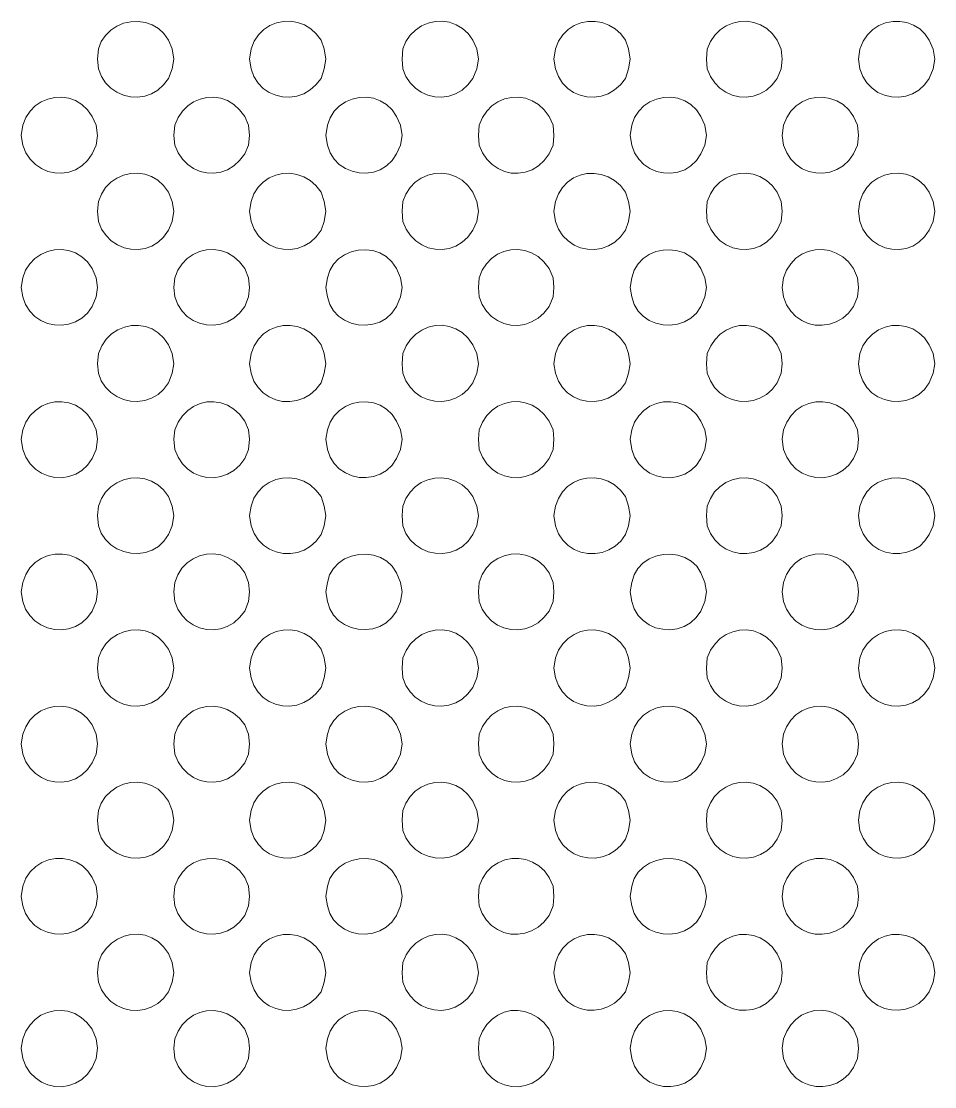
# Model space of a CAD drawing. Extents: x 0 to 242, y -13 to 199.
# Drawn here: x 50.47 to 80.76, y 104.05 to 139.38 of the extents above; entities that cross this region are included whole.
import ezdxf

# ---------------------------------------------------------------- set-up
doc = ezdxf.new("R2010")
doc.units = 0
doc.layers.add('GEOMETRY', color=7, linetype='Continuous')

msp = doc.modelspace()

# ---------------------------------------------------------------- linework, layer by layer
at = {"layer": 'GEOMETRY', "lineweight": 13}
for points in [[(55.531, 138.118), (55.477, 138.461), (55.346, 138.752), (55.201, 138.972), (55.02, 139.143), (54.811, 139.266), (54.584, 139.344), (54.344, 139.376), (54.102, 139.365), (53.864, 139.312), (53.639, 139.218), (53.435, 139.085), (53.259, 138.913), (53.121, 138.705), (53.027, 138.461), (53, 138.118), (53.027, 137.803), (53.124, 137.553), (53.263, 137.34), (53.436, 137.164), (53.636, 137.028), (53.856, 136.931), (54.089, 136.877), (54.327, 136.865), (54.563, 136.896), (54.79, 136.973), (55.001, 137.097), (55.189, 137.268), (55.346, 137.487), (55.477, 137.803), (55.531, 138.118)], [(60.566, 138.118), (60.512, 138.461), (60.408, 138.752), (60.252, 138.964), (60.067, 139.133), (59.857, 139.258), (59.632, 139.339), (59.398, 139.378), (59.161, 139.374), (58.929, 139.327), (58.709, 139.238), (58.508, 139.106), (58.332, 138.933), (58.19, 138.718), (58.087, 138.461), (58.036, 138.118), (58.087, 137.803), (58.185, 137.547), (58.322, 137.33), (58.493, 137.153), (58.689, 137.018), (58.906, 136.924), (59.135, 136.873), (59.371, 136.864), (59.606, 136.899), (59.834, 136.978), (60.048, 137.102), (60.242, 137.272), (60.408, 137.487), (60.512, 137.803), (60.566, 138.118)], [(65.628, 138.118), (65.576, 138.461), (65.443, 138.752), (65.288, 138.971), (65.102, 139.142), (64.893, 139.266), (64.667, 139.345), (64.431, 139.378), (64.194, 139.368), (63.962, 139.316), (63.741, 139.223), (63.54, 139.089), (63.365, 138.917), (63.224, 138.708), (63.123, 138.461), (63.097, 138.118), (63.123, 137.803), (63.224, 137.552), (63.365, 137.338), (63.537, 137.163), (63.734, 137.026), (63.95, 136.93), (64.179, 136.875), (64.413, 136.863), (64.646, 136.896), (64.873, 136.973), (65.085, 137.096), (65.277, 137.268), (65.443, 137.487), (65.576, 137.803), (65.628, 138.118)], [(70.663, 138.118), (70.61, 138.461), (70.505, 138.751), (70.349, 138.962), (70.164, 139.129), (69.955, 139.254), (69.73, 139.336), (69.495, 139.376), (69.259, 139.373), (69.027, 139.327), (68.807, 139.239), (68.606, 139.108), (68.43, 138.935), (68.287, 138.719), (68.184, 138.461), (68.132, 138.118), (68.184, 137.803), (68.281, 137.547), (68.418, 137.331), (68.588, 137.155), (68.784, 137.02), (68.999, 136.926), (69.228, 136.874), (69.463, 136.866), (69.698, 136.9), (69.926, 136.979), (70.141, 137.103), (70.336, 137.272), (70.505, 137.487), (70.61, 137.803), (70.663, 138.118)], [(75.698, 138.118), (75.671, 138.46), (75.539, 138.751), (75.377, 138.968), (75.189, 139.138), (74.979, 139.263), (74.756, 139.343), (74.524, 139.378), (74.292, 139.371), (74.063, 139.321), (73.847, 139.229), (73.647, 139.096), (73.472, 138.924), (73.327, 138.711), (73.219, 138.46), (73.194, 138.118), (73.219, 137.803), (73.322, 137.551), (73.463, 137.336), (73.635, 137.161), (73.831, 137.025), (74.046, 136.929), (74.273, 136.876), (74.506, 136.865), (74.738, 136.898), (74.964, 136.976), (75.177, 137.099), (75.371, 137.27), (75.539, 137.487), (75.671, 137.803), (75.698, 138.118)], [(80.759, 138.118), (80.706, 138.46), (80.575, 138.751), (80.436, 138.961), (80.261, 139.128), (80.059, 139.253), (79.838, 139.336), (79.604, 139.375), (79.366, 139.372), (79.131, 139.327), (78.907, 139.239), (78.703, 139.108), (78.525, 138.935), (78.382, 138.719), (78.281, 138.46), (78.229, 138.118), (78.281, 137.803), (78.374, 137.55), (78.51, 137.334), (78.68, 137.158), (78.878, 137.022), (79.096, 136.928), (79.327, 136.875), (79.564, 136.865), (79.798, 136.898), (80.024, 136.977), (80.234, 137.1), (80.42, 137.27), (80.575, 137.487), (80.706, 137.803), (80.759, 138.118)], [(53, 135.588), (52.948, 135.932), (52.816, 136.222), (52.662, 136.445), (52.479, 136.62), (52.272, 136.747), (52.048, 136.828), (51.816, 136.863), (51.581, 136.854), (51.351, 136.802), (51.133, 136.708), (50.934, 136.573), (50.761, 136.398), (50.621, 136.184), (50.522, 135.932), (50.47, 135.588), (50.522, 135.272), (50.622, 135.02), (50.762, 134.806), (50.935, 134.631), (51.134, 134.496), (51.351, 134.401), (51.581, 134.349), (51.815, 134.34), (52.048, 134.376), (52.271, 134.457), (52.478, 134.584), (52.662, 134.759), (52.816, 134.982), (52.948, 135.272), (53, 135.588)], [(58.036, 135.588), (58.009, 135.932), (57.877, 136.222), (57.71, 136.445), (57.519, 136.62), (57.308, 136.747), (57.085, 136.828), (56.855, 136.863), (56.625, 136.854), (56.399, 136.802), (56.184, 136.708), (55.987, 136.573), (55.812, 136.397), (55.667, 136.184), (55.557, 135.932), (55.531, 135.588), (55.557, 135.272), (55.667, 135.021), (55.813, 134.807), (55.987, 134.632), (56.184, 134.496), (56.399, 134.402), (56.625, 134.35), (56.855, 134.341), (57.085, 134.376), (57.308, 134.457), (57.518, 134.584), (57.71, 134.759), (57.877, 134.982), (58.009, 135.272), (58.036, 135.588)], [(63.096, 135.588), (63.043, 135.932), (62.911, 136.222), (62.763, 136.445), (62.581, 136.619), (62.373, 136.745), (62.147, 136.825), (61.91, 136.86), (61.67, 136.85), (61.436, 136.798), (61.215, 136.704), (61.015, 136.569), (60.844, 136.395), (60.709, 136.182), (60.619, 135.932), (60.566, 135.588), (60.619, 135.272), (60.71, 135.022), (60.844, 134.809), (61.015, 134.634), (61.215, 134.499), (61.436, 134.405), (61.67, 134.352), (61.909, 134.343), (62.146, 134.378), (62.372, 134.458), (62.58, 134.585), (62.763, 134.759), (62.911, 134.982), (63.043, 135.272), (63.096, 135.588)], [(68.132, 135.588), (68.105, 135.932), (67.974, 136.222), (67.809, 136.444), (67.618, 136.618), (67.408, 136.745), (67.184, 136.826), (66.952, 136.863), (66.72, 136.854), (66.492, 136.803), (66.277, 136.71), (66.078, 136.575), (65.904, 136.4), (65.761, 136.185), (65.654, 135.932), (65.628, 135.588), (65.654, 135.272), (65.762, 135.019), (65.906, 134.804), (66.08, 134.628), (66.278, 134.493), (66.493, 134.4), (66.719, 134.348), (66.951, 134.34), (67.182, 134.376), (67.406, 134.458), (67.616, 134.585), (67.808, 134.76), (67.974, 134.982), (68.105, 135.272), (68.132, 135.588)], [(73.194, 135.588), (73.14, 135.932), (73.008, 136.222), (72.859, 136.444), (72.677, 136.618), (72.469, 136.745), (72.243, 136.826), (72.007, 136.862), (71.769, 136.854), (71.536, 136.802), (71.315, 136.709), (71.115, 136.574), (70.944, 136.399), (70.808, 136.185), (70.715, 135.932), (70.663, 135.588), (70.715, 135.272), (70.808, 135.02), (70.944, 134.806), (71.115, 134.631), (71.315, 134.496), (71.535, 134.402), (71.768, 134.35), (72.007, 134.342), (72.242, 134.377), (72.468, 134.458), (72.676, 134.585), (72.858, 134.76), (73.008, 134.982), (73.14, 135.272), (73.194, 135.588)], [(78.228, 135.588), (78.202, 135.932), (78.07, 136.222), (77.909, 136.443), (77.719, 136.616), (77.508, 136.743), (77.282, 136.824), (77.048, 136.861), (76.813, 136.854), (76.583, 136.803), (76.365, 136.711), (76.166, 136.576), (75.993, 136.401), (75.852, 136.186), (75.749, 135.932), (75.698, 135.588), (75.749, 135.272), (75.852, 135.017), (75.993, 134.802), (76.167, 134.627), (76.366, 134.492), (76.583, 134.4), (76.813, 134.349), (77.048, 134.342), (77.282, 134.379), (77.508, 134.461), (77.719, 134.588), (77.908, 134.761), (78.07, 134.982), (78.202, 135.272), (78.228, 135.588)], [(55.531, 133.084), (55.477, 133.4), (55.346, 133.717), (55.189, 133.936), (55.002, 134.107), (54.79, 134.23), (54.563, 134.307), (54.327, 134.339), (54.089, 134.327), (53.856, 134.272), (53.636, 134.176), (53.436, 134.039), (53.263, 133.864), (53.124, 133.65), (53.027, 133.4), (53, 133.084), (53.027, 132.74), (53.134, 132.49), (53.279, 132.277), (53.455, 132.102), (53.656, 131.967), (53.876, 131.872), (54.106, 131.819), (54.341, 131.809), (54.574, 131.843), (54.797, 131.923), (55.005, 132.051), (55.19, 132.226), (55.346, 132.451), (55.477, 132.74), (55.531, 133.084)], [(60.566, 133.084), (60.512, 133.4), (60.408, 133.717), (60.242, 133.932), (60.049, 134.101), (59.834, 134.225), (59.606, 134.304), (59.371, 134.339), (59.135, 134.33), (58.905, 134.279), (58.688, 134.185), (58.492, 134.05), (58.321, 133.874), (58.184, 133.657), (58.087, 133.4), (58.036, 133.084), (58.087, 132.74), (58.19, 132.485), (58.332, 132.27), (58.506, 132.095), (58.705, 131.961), (58.922, 131.868), (59.151, 131.818), (59.386, 131.811), (59.619, 131.848), (59.845, 131.93), (60.056, 132.057), (60.246, 132.231), (60.408, 132.451), (60.512, 132.74), (60.566, 133.084)], [(65.628, 133.083), (65.576, 133.4), (65.443, 133.717), (65.277, 133.937), (65.085, 134.107), (64.873, 134.231), (64.646, 134.308), (64.412, 134.34), (64.178, 134.328), (63.949, 134.274), (63.733, 134.178), (63.536, 134.041), (63.364, 133.865), (63.224, 133.651), (63.123, 133.4), (63.097, 133.083), (63.123, 132.74), (63.231, 132.491), (63.376, 132.278), (63.551, 132.103), (63.75, 131.967), (63.967, 131.872), (64.195, 131.819), (64.428, 131.809), (64.659, 131.844), (64.882, 131.924), (65.092, 132.051), (65.281, 132.226), (65.443, 132.451), (65.576, 132.74), (65.628, 133.083)], [(70.663, 133.083), (70.61, 133.4), (70.505, 133.717), (70.336, 133.932), (70.141, 134.1), (69.926, 134.224), (69.697, 134.302), (69.462, 134.337), (69.227, 134.328), (68.998, 134.277), (68.783, 134.183), (68.587, 134.048), (68.417, 133.872), (68.281, 133.656), (68.184, 133.4), (68.132, 133.083), (68.184, 132.74), (68.288, 132.485), (68.43, 132.269), (68.603, 132.094), (68.802, 131.96), (69.018, 131.868), (69.247, 131.819), (69.481, 131.812), (69.714, 131.85), (69.939, 131.932), (70.15, 132.059), (70.341, 132.232), (70.505, 132.451), (70.61, 132.74), (70.663, 133.083)], [(75.698, 133.083), (75.671, 133.4), (75.539, 133.717), (75.371, 133.935), (75.177, 134.104), (74.964, 134.228), (74.738, 134.305), (74.505, 134.338), (74.272, 134.328), (74.045, 134.274), (73.83, 134.179), (73.634, 134.043), (73.462, 133.867), (73.322, 133.653), (73.219, 133.4), (73.194, 133.083), (73.219, 132.74), (73.33, 132.489), (73.475, 132.275), (73.65, 132.1), (73.847, 131.965), (74.062, 131.871), (74.288, 131.819), (74.519, 131.81), (74.748, 131.846), (74.971, 131.926), (75.181, 132.054), (75.373, 132.228), (75.539, 132.451), (75.671, 132.74), (75.698, 133.083)], [(80.759, 133.083), (80.706, 133.4), (80.575, 133.717), (80.42, 133.934), (80.233, 134.104), (80.024, 134.227), (79.798, 134.305), (79.562, 134.338), (79.326, 134.328), (79.094, 134.275), (78.876, 134.18), (78.678, 134.044), (78.508, 133.868), (78.373, 133.653), (78.281, 133.4), (78.229, 133.083), (78.281, 132.74), (78.381, 132.488), (78.521, 132.274), (78.695, 132.098), (78.894, 131.964), (79.112, 131.87), (79.341, 131.818), (79.576, 131.81), (79.808, 131.846), (80.031, 131.927), (80.238, 132.054), (80.421, 132.229), (80.575, 132.451), (80.706, 132.74), (80.759, 133.083)], [(53, 130.553), (52.948, 130.869), (52.816, 131.187), (52.66, 131.404), (52.474, 131.574), (52.264, 131.697), (52.037, 131.774), (51.802, 131.807), (51.566, 131.797), (51.335, 131.743), (51.117, 131.648), (50.919, 131.512), (50.749, 131.337), (50.614, 131.122), (50.522, 130.869), (50.47, 130.553), (50.522, 130.237), (50.614, 129.984), (50.749, 129.77), (50.919, 129.594), (51.117, 129.458), (51.335, 129.363), (51.566, 129.31), (51.803, 129.3), (52.038, 129.333), (52.264, 129.411), (52.474, 129.534), (52.66, 129.704), (52.816, 129.921), (52.948, 130.237), (53, 130.553)], [(58.036, 130.553), (58.009, 130.869), (57.877, 131.187), (57.709, 131.404), (57.515, 131.574), (57.302, 131.697), (57.076, 131.774), (56.843, 131.807), (56.609, 131.796), (56.382, 131.743), (56.167, 131.648), (55.97, 131.512), (55.799, 131.336), (55.659, 131.121), (55.557, 130.869), (55.531, 130.553), (55.557, 130.237), (55.659, 129.985), (55.799, 129.77), (55.971, 129.594), (56.167, 129.459), (56.382, 129.364), (56.61, 129.31), (56.843, 129.3), (57.076, 129.333), (57.302, 129.41), (57.515, 129.534), (57.709, 129.704), (57.877, 129.921), (58.009, 130.237), (58.036, 130.553)], [(63.096, 130.553), (63.043, 130.869), (62.911, 131.187), (62.756, 131.408), (62.568, 131.579), (62.354, 131.701), (62.123, 131.776), (61.882, 131.806), (61.64, 131.791), (61.405, 131.735), (61.186, 131.637), (60.989, 131.5), (60.824, 131.326), (60.698, 131.115), (60.619, 130.869), (60.566, 130.553), (60.619, 130.237), (60.698, 129.991), (60.824, 129.781), (60.99, 129.606), (61.187, 129.47), (61.406, 129.372), (61.641, 129.316), (61.883, 129.302), (62.124, 129.332), (62.355, 129.407), (62.569, 129.529), (62.757, 129.7), (62.911, 129.921), (63.043, 130.237), (63.096, 130.553)], [(68.132, 130.553), (68.105, 130.869), (67.974, 131.187), (67.801, 131.405), (67.604, 131.576), (67.389, 131.7), (67.163, 131.778), (66.931, 131.811), (66.699, 131.8), (66.473, 131.747), (66.26, 131.652), (66.066, 131.515), (65.895, 131.339), (65.756, 131.123), (65.654, 130.869), (65.628, 130.553), (65.654, 130.237), (65.756, 129.983), (65.896, 129.768), (66.066, 129.592), (66.261, 129.455), (66.474, 129.36), (66.7, 129.307), (66.932, 129.297), (67.164, 129.33), (67.39, 129.408), (67.605, 129.532), (67.801, 129.703), (67.974, 129.921), (68.105, 130.237), (68.132, 130.553)], [(73.194, 130.553), (73.14, 130.869), (73.008, 131.187), (72.857, 131.404), (72.672, 131.574), (72.461, 131.696), (72.231, 131.773), (71.992, 131.806), (71.75, 131.795), (71.515, 131.741), (71.294, 131.646), (71.095, 131.51), (70.927, 131.335), (70.798, 131.121), (70.715, 130.869), (70.663, 130.553), (70.715, 130.237), (70.798, 129.986), (70.927, 129.772), (71.095, 129.596), (71.294, 129.461), (71.515, 129.365), (71.75, 129.312), (71.992, 129.301), (72.231, 129.333), (72.461, 129.411), (72.672, 129.534), (72.857, 129.703), (73.008, 129.921), (73.14, 130.237), (73.194, 130.553)], [(78.228, 130.553), (78.202, 130.869), (78.07, 131.187), (77.904, 131.402), (77.71, 131.571), (77.495, 131.695), (77.267, 131.774), (77.032, 131.808), (76.796, 131.8), (76.567, 131.748), (76.35, 131.654), (76.154, 131.519), (75.983, 131.342), (75.846, 131.126), (75.749, 130.869), (75.698, 130.553), (75.749, 130.237), (75.847, 129.981), (75.984, 129.764), (76.154, 129.588), (76.351, 129.453), (76.567, 129.359), (76.796, 129.308), (77.032, 129.299), (77.267, 129.334), (77.495, 129.413), (77.71, 129.537), (77.904, 129.706), (78.07, 129.921), (78.202, 130.237), (78.228, 130.553)], [(55.531, 128.023), (55.477, 128.366), (55.346, 128.656), (55.194, 128.876), (55.013, 129.05), (54.807, 129.178), (54.586, 129.26), (54.354, 129.297), (54.119, 129.29), (53.888, 129.24), (53.668, 129.147), (53.465, 129.013), (53.286, 128.837), (53.137, 128.621), (53.027, 128.366), (53, 128.023), (53.027, 127.706), (53.123, 127.456), (53.261, 127.243), (53.434, 127.068), (53.635, 126.932), (53.855, 126.835), (54.089, 126.781), (54.327, 126.769), (54.564, 126.801), (54.792, 126.877), (55.003, 127), (55.19, 127.171), (55.346, 127.39), (55.477, 127.706), (55.531, 128.023)], [(65.628, 128.023), (65.576, 128.366), (65.443, 128.656), (65.28, 128.881), (65.09, 129.056), (64.881, 129.183), (64.658, 129.264), (64.427, 129.298), (64.194, 129.288), (63.967, 129.235), (63.75, 129.14), (63.551, 129.004), (63.376, 128.829), (63.231, 128.616), (63.123, 128.366), (63.097, 128.023), (63.123, 127.706), (63.224, 127.455), (63.363, 127.242), (63.535, 127.066), (63.733, 126.93), (63.949, 126.834), (64.178, 126.779), (64.413, 126.768), (64.646, 126.8), (64.873, 126.877), (65.086, 127), (65.278, 127.171), (65.443, 127.39), (65.576, 127.706), (65.628, 128.023)], [(75.698, 128.023), (75.671, 128.366), (75.539, 128.656), (75.372, 128.879), (75.18, 129.053), (74.97, 129.181), (74.747, 129.261), (74.517, 129.297), (74.287, 129.288), (74.062, 129.236), (73.847, 129.142), (73.65, 129.007), (73.476, 128.832), (73.33, 128.618), (73.219, 128.366), (73.194, 128.023), (73.219, 127.706), (73.321, 127.454), (73.461, 127.239), (73.633, 127.064), (73.829, 126.928), (74.044, 126.833), (74.272, 126.78), (74.505, 126.769), (74.738, 126.802), (74.964, 126.88), (75.177, 127.003), (75.371, 127.173), (75.539, 127.39), (75.671, 127.706), (75.698, 128.023)], [(60.566, 128.023), (60.512, 128.366), (60.408, 128.656), (60.246, 128.876), (60.055, 129.05), (59.844, 129.178), (59.619, 129.259), (59.385, 129.296), (59.151, 129.29), (58.922, 129.239), (58.704, 129.147), (58.506, 129.012), (58.332, 128.837), (58.19, 128.621), (58.087, 128.366), (58.036, 128.023), (58.087, 127.706), (58.184, 127.449), (58.321, 127.233), (58.491, 127.057), (58.688, 126.922), (58.905, 126.828), (59.135, 126.777), (59.371, 126.769), (59.607, 126.804), (59.835, 126.883), (60.049, 127.006), (60.242, 127.175), (60.408, 127.39), (60.512, 127.706), (60.566, 128.023)], [(70.663, 128.023), (70.61, 128.366), (70.505, 128.656), (70.341, 128.875), (70.15, 129.048), (69.939, 129.175), (69.713, 129.257), (69.48, 129.295), (69.246, 129.288), (69.018, 129.239), (68.801, 129.147), (68.603, 129.013), (68.43, 128.838), (68.288, 128.622), (68.184, 128.366), (68.132, 128.023), (68.184, 127.706), (68.28, 127.45), (68.417, 127.234), (68.587, 127.058), (68.783, 126.923), (68.999, 126.83), (69.228, 126.779), (69.464, 126.77), (69.699, 126.805), (69.928, 126.883), (70.142, 127.007), (70.337, 127.175), (70.505, 127.39), (70.61, 127.706), (70.663, 128.023)], [(80.759, 128.023), (80.706, 128.366), (80.575, 128.656), (80.421, 128.878), (80.237, 129.053), (80.03, 129.18), (79.807, 129.261), (79.575, 129.296), (79.341, 129.288), (79.111, 129.236), (78.893, 129.143), (78.694, 129.008), (78.521, 128.833), (78.381, 128.618), (78.281, 128.366), (78.229, 128.023), (78.281, 127.706), (78.373, 127.453), (78.508, 127.238), (78.678, 127.063), (78.876, 126.927), (79.094, 126.833), (79.326, 126.78), (79.563, 126.77), (79.798, 126.803), (80.025, 126.881), (80.234, 127.004), (80.42, 127.173), (80.575, 127.39), (80.706, 127.706), (80.759, 128.023)], [(53, 125.518), (52.948, 125.834), (52.816, 126.123), (52.662, 126.346), (52.478, 126.521), (52.271, 126.649), (52.049, 126.73), (51.816, 126.766), (51.582, 126.758), (51.353, 126.706), (51.135, 126.612), (50.936, 126.477), (50.763, 126.302), (50.622, 126.087), (50.522, 125.834), (50.47, 125.518), (50.522, 125.176), (50.623, 124.922), (50.764, 124.707), (50.937, 124.532), (51.137, 124.397), (51.355, 124.304), (51.584, 124.252), (51.819, 124.244), (52.051, 124.281), (52.273, 124.362), (52.48, 124.489), (52.663, 124.664), (52.816, 124.886), (52.948, 125.176), (53, 125.518)], [(58.036, 125.518), (58.009, 125.834), (57.877, 126.123), (57.71, 126.347), (57.519, 126.522), (57.309, 126.65), (57.086, 126.731), (56.856, 126.766), (56.625, 126.757), (56.399, 126.704), (56.184, 126.61), (55.987, 126.475), (55.812, 126.299), (55.667, 126.085), (55.557, 125.834), (55.531, 125.518), (55.557, 125.176), (55.667, 124.924), (55.812, 124.71), (55.986, 124.535), (56.184, 124.4), (56.399, 124.306), (56.625, 124.254), (56.856, 124.245), (57.086, 124.28), (57.309, 124.361), (57.52, 124.488), (57.711, 124.662), (57.877, 124.886), (58.009, 125.176), (58.036, 125.518)], [(63.096, 125.518), (63.043, 125.834), (62.911, 126.123), (62.763, 126.346), (62.581, 126.521), (62.373, 126.648), (62.147, 126.729), (61.91, 126.763), (61.671, 126.754), (61.437, 126.702), (61.216, 126.607), (61.016, 126.472), (60.844, 126.297), (60.71, 126.084), (60.619, 125.834), (60.566, 125.518), (60.619, 125.176), (60.71, 124.926), (60.844, 124.713), (61.015, 124.539), (61.215, 124.404), (61.436, 124.31), (61.671, 124.257), (61.91, 124.248), (62.147, 124.283), (62.373, 124.363), (62.581, 124.489), (62.763, 124.663), (62.911, 124.886), (63.043, 125.176), (63.096, 125.518)], [(68.132, 125.518), (68.105, 125.834), (67.974, 126.123), (67.808, 126.346), (67.617, 126.521), (67.407, 126.648), (67.183, 126.73), (66.952, 126.767), (66.72, 126.759), (66.493, 126.707), (66.277, 126.614), (66.08, 126.479), (65.905, 126.303), (65.761, 126.088), (65.654, 125.834), (65.628, 125.518), (65.654, 125.176), (65.761, 124.922), (65.905, 124.707), (66.079, 124.532), (66.277, 124.397), (66.493, 124.304), (66.72, 124.252), (66.952, 124.244), (67.183, 124.281), (67.407, 124.362), (67.618, 124.489), (67.808, 124.664), (67.974, 124.886), (68.105, 125.176), (68.132, 125.518)], [(73.194, 125.518), (73.14, 125.834), (73.008, 126.123), (72.859, 126.346), (72.677, 126.52), (72.47, 126.648), (72.244, 126.729), (72.008, 126.765), (71.77, 126.757), (71.536, 126.705), (71.316, 126.612), (71.116, 126.477), (70.944, 126.301), (70.808, 126.087), (70.715, 125.834), (70.663, 125.518), (70.715, 125.176), (70.807, 124.923), (70.943, 124.709), (71.115, 124.534), (71.316, 124.399), (71.536, 124.306), (71.77, 124.254), (72.009, 124.246), (72.245, 124.282), (72.47, 124.363), (72.678, 124.49), (72.86, 124.664), (73.008, 124.886), (73.14, 125.176), (73.194, 125.518)], [(78.228, 125.518), (78.202, 125.834), (78.07, 126.123), (77.908, 126.344), (77.718, 126.519), (77.507, 126.646), (77.282, 126.729), (77.048, 126.766), (76.813, 126.759), (76.584, 126.708), (76.367, 126.615), (76.168, 126.481), (75.994, 126.305), (75.852, 126.089), (75.749, 125.834), (75.698, 125.518), (75.749, 125.176), (75.852, 124.921), (75.994, 124.705), (76.167, 124.53), (76.366, 124.396), (76.584, 124.303), (76.813, 124.253), (77.048, 124.246), (77.282, 124.283), (77.507, 124.364), (77.718, 124.492), (77.908, 124.665), (78.07, 124.886), (78.202, 125.176), (78.228, 125.518)], [(55.531, 122.988), (55.477, 123.305), (55.346, 123.621), (55.189, 123.84), (55.002, 124.011), (54.791, 124.134), (54.563, 124.211), (54.327, 124.243), (54.089, 124.231), (53.856, 124.176), (53.635, 124.08), (53.435, 123.943), (53.262, 123.768), (53.124, 123.554), (53.027, 123.305), (53, 122.988), (53.027, 122.646), (53.121, 122.402), (53.26, 122.194), (53.435, 122.022), (53.64, 121.889), (53.865, 121.795), (54.102, 121.742), (54.345, 121.731), (54.584, 121.764), (54.811, 121.841), (55.02, 121.965), (55.201, 122.136), (55.346, 122.356), (55.477, 122.646), (55.531, 122.988)], [(60.566, 122.988), (60.512, 123.305), (60.408, 123.621), (60.242, 123.835), (60.049, 124.004), (59.834, 124.128), (59.606, 124.207), (59.371, 124.242), (59.135, 124.234), (58.905, 124.182), (58.688, 124.089), (58.492, 123.954), (58.321, 123.777), (58.184, 123.561), (58.087, 123.305), (58.036, 122.988), (58.087, 122.646), (58.189, 122.391), (58.33, 122.177), (58.504, 122.004), (58.704, 121.872), (58.923, 121.782), (59.154, 121.733), (59.391, 121.728), (59.625, 121.765), (59.851, 121.846), (60.062, 121.971), (60.25, 122.141), (60.408, 122.356), (60.512, 122.646), (60.566, 122.988)], [(65.628, 122.988), (65.576, 123.305), (65.443, 123.621), (65.278, 123.84), (65.086, 124.011), (64.873, 124.134), (64.647, 124.211), (64.413, 124.243), (64.178, 124.232), (63.949, 124.177), (63.733, 124.081), (63.535, 123.945), (63.363, 123.769), (63.223, 123.555), (63.123, 123.305), (63.097, 122.988), (63.123, 122.646), (63.224, 122.399), (63.366, 122.19), (63.541, 122.018), (63.742, 121.884), (63.963, 121.791), (64.195, 121.739), (64.432, 121.729), (64.667, 121.763), (64.893, 121.841), (65.102, 121.965), (65.287, 122.136), (65.443, 122.356), (65.576, 122.646), (65.628, 122.988)], [(70.663, 122.988), (70.61, 123.305), (70.505, 123.621), (70.336, 123.835), (70.141, 124.004), (69.926, 124.128), (69.697, 124.206), (69.462, 124.241), (69.227, 124.232), (68.998, 124.181), (68.783, 124.087), (68.587, 123.952), (68.417, 123.776), (68.281, 123.56), (68.184, 123.305), (68.132, 122.988), (68.184, 122.646), (68.287, 122.388), (68.43, 122.172), (68.606, 121.999), (68.807, 121.868), (69.027, 121.78), (69.259, 121.734), (69.495, 121.73), (69.729, 121.77), (69.954, 121.852), (70.163, 121.977), (70.349, 122.145), (70.505, 122.356), (70.61, 122.646), (70.663, 122.988)], [(75.698, 122.988), (75.671, 123.305), (75.539, 123.621), (75.371, 123.838), (75.177, 124.007), (74.964, 124.131), (74.738, 124.208), (74.506, 124.241), (74.272, 124.231), (74.045, 124.177), (73.83, 124.082), (73.634, 123.947), (73.462, 123.771), (73.322, 123.557), (73.219, 123.305), (73.194, 122.988), (73.219, 122.646), (73.328, 122.395), (73.473, 122.182), (73.648, 122.009), (73.847, 121.877), (74.064, 121.785), (74.292, 121.735), (74.525, 121.727), (74.756, 121.763), (74.979, 121.843), (75.188, 121.968), (75.377, 122.139), (75.539, 122.356), (75.671, 122.646), (75.698, 122.988)], [(80.759, 122.988), (80.706, 123.305), (80.575, 123.621), (80.42, 123.838), (80.233, 124.007), (80.024, 124.131), (79.797, 124.208), (79.562, 124.242), (79.325, 124.231), (79.094, 124.178), (78.876, 124.083), (78.678, 123.948), (78.508, 123.772), (78.373, 123.557), (78.281, 123.305), (78.229, 122.988), (78.281, 122.646), (78.382, 122.387), (78.526, 122.171), (78.704, 121.998), (78.908, 121.867), (79.132, 121.779), (79.366, 121.734), (79.604, 121.731), (79.837, 121.771), (80.059, 121.853), (80.261, 121.978), (80.435, 122.146), (80.575, 122.356), (80.706, 122.646), (80.759, 122.988)], [(53, 120.457), (52.948, 120.773), (52.816, 121.09), (52.675, 121.301), (52.499, 121.469), (52.294, 121.593), (52.07, 121.675), (51.833, 121.713), (51.593, 121.708), (51.357, 121.66), (51.133, 121.568), (50.929, 121.434), (50.754, 121.257), (50.616, 121.037), (50.522, 120.773), (50.47, 120.457), (50.522, 120.141), (50.614, 119.888), (50.749, 119.673), (50.919, 119.497), (51.117, 119.361), (51.335, 119.266), (51.566, 119.213), (51.803, 119.203), (52.039, 119.236), (52.265, 119.314), (52.475, 119.437), (52.661, 119.607), (52.816, 119.824), (52.948, 120.141), (53, 120.457)], [(58.036, 120.457), (58.009, 120.773), (57.877, 121.09), (57.714, 121.309), (57.523, 121.48), (57.31, 121.604), (57.083, 121.683), (56.848, 121.716), (56.613, 121.706), (56.383, 121.652), (56.165, 121.557), (55.967, 121.42), (55.795, 121.244), (55.656, 121.028), (55.557, 120.773), (55.531, 120.457), (55.557, 120.141), (55.66, 119.889), (55.8, 119.674), (55.971, 119.498), (56.167, 119.362), (56.382, 119.267), (56.609, 119.213), (56.842, 119.203), (57.075, 119.236), (57.301, 119.313), (57.514, 119.437), (57.708, 119.607), (57.877, 119.824), (58.009, 120.141), (58.036, 120.457)], [(63.096, 120.457), (63.043, 120.773), (62.911, 121.09), (62.77, 121.308), (62.589, 121.479), (62.378, 121.602), (62.147, 121.679), (61.903, 121.712), (61.657, 121.701), (61.417, 121.647), (61.191, 121.551), (60.99, 121.415), (60.822, 121.239), (60.695, 121.025), (60.619, 120.773), (60.566, 120.457), (60.619, 120.141), (60.698, 119.895), (60.824, 119.684), (60.99, 119.51), (61.187, 119.373), (61.407, 119.276), (61.642, 119.22), (61.884, 119.206), (62.125, 119.236), (62.356, 119.311), (62.57, 119.433), (62.758, 119.604), (62.911, 119.824), (63.043, 120.141), (63.096, 120.457)], [(68.132, 120.457), (68.105, 120.773), (67.974, 121.09), (67.813, 121.306), (67.623, 121.476), (67.412, 121.6), (67.186, 121.681), (66.951, 121.717), (66.715, 121.71), (66.485, 121.659), (66.267, 121.565), (66.067, 121.43), (65.894, 121.252), (65.754, 121.033), (65.654, 120.773), (65.628, 120.457), (65.654, 120.141), (65.756, 119.887), (65.895, 119.671), (66.066, 119.495), (66.261, 119.359), (66.474, 119.264), (66.7, 119.211), (66.932, 119.2), (67.165, 119.234), (67.391, 119.312), (67.606, 119.436), (67.802, 119.607), (67.974, 119.824), (68.105, 120.141), (68.132, 120.457)], [(73.194, 120.457), (73.14, 120.773), (73.008, 121.09), (72.867, 121.308), (72.687, 121.479), (72.476, 121.602), (72.245, 121.679), (72.001, 121.712), (71.754, 121.701), (71.512, 121.647), (71.286, 121.551), (71.085, 121.415), (70.916, 121.239), (70.79, 121.025), (70.715, 120.773), (70.663, 120.457), (70.715, 120.141), (70.795, 119.893), (70.922, 119.681), (71.088, 119.505), (71.285, 119.369), (71.505, 119.272), (71.74, 119.217), (71.981, 119.204), (72.222, 119.235), (72.452, 119.311), (72.666, 119.434), (72.854, 119.604), (73.008, 119.824), (73.14, 120.141), (73.194, 120.457)], [(78.228, 120.457), (78.202, 120.773), (78.07, 121.09), (77.911, 121.307), (77.72, 121.477), (77.507, 121.601), (77.277, 121.681), (77.039, 121.716), (76.8, 121.708), (76.567, 121.656), (76.347, 121.562), (76.148, 121.426), (75.977, 121.249), (75.842, 121.031), (75.749, 120.773), (75.698, 120.457), (75.749, 120.141), (75.846, 119.885), (75.984, 119.668), (76.154, 119.491), (76.351, 119.356), (76.567, 119.262), (76.797, 119.211), (77.033, 119.202), (77.268, 119.237), (77.496, 119.316), (77.71, 119.44), (77.904, 119.609), (78.07, 119.824), (78.202, 120.141), (78.228, 120.457)], [(55.531, 117.927), (55.477, 118.269), (55.346, 118.559), (55.19, 118.784), (55.005, 118.96), (54.797, 119.087), (54.574, 119.167), (54.341, 119.202), (54.106, 119.192), (53.875, 119.139), (53.656, 119.043), (53.455, 118.908), (53.278, 118.733), (53.133, 118.519), (53.027, 118.269), (53, 117.927), (53.027, 117.611), (53.123, 117.361), (53.261, 117.148), (53.434, 116.973), (53.634, 116.836), (53.854, 116.74), (54.087, 116.685), (54.326, 116.672), (54.563, 116.704), (54.791, 116.78), (55.002, 116.903), (55.189, 117.074), (55.346, 117.293), (55.477, 117.611), (55.531, 117.927)], [(60.566, 117.927), (60.512, 118.269), (60.408, 118.559), (60.246, 118.779), (60.056, 118.953), (59.845, 119.08), (59.619, 119.162), (59.386, 119.199), (59.151, 119.192), (58.922, 119.142), (58.704, 119.049), (58.505, 118.915), (58.332, 118.74), (58.19, 118.524), (58.087, 118.269), (58.036, 117.927), (58.087, 117.611), (58.183, 117.354), (58.32, 117.138), (58.49, 116.961), (58.687, 116.826), (58.904, 116.732), (59.134, 116.681), (59.37, 116.672), (59.605, 116.707), (59.834, 116.786), (60.048, 116.909), (60.242, 117.078), (60.408, 117.293), (60.512, 117.611), (60.566, 117.927)], [(65.628, 117.927), (65.576, 118.269), (65.443, 118.559), (65.281, 118.784), (65.092, 118.96), (64.882, 119.087), (64.658, 119.167), (64.427, 119.201), (64.194, 119.191), (63.966, 119.138), (63.749, 119.043), (63.55, 118.907), (63.375, 118.732), (63.231, 118.519), (63.123, 118.269), (63.097, 117.927), (63.123, 117.611), (63.222, 117.36), (63.361, 117.146), (63.533, 116.97), (63.731, 116.834), (63.948, 116.737), (64.178, 116.683), (64.413, 116.671), (64.648, 116.703), (64.875, 116.78), (65.087, 116.903), (65.279, 117.073), (65.443, 117.292), (65.576, 117.611), (65.628, 117.927)], [(70.663, 117.927), (70.61, 118.269), (70.505, 118.559), (70.341, 118.778), (70.15, 118.951), (69.939, 119.078), (69.714, 119.16), (69.481, 119.198), (69.246, 119.191), (69.018, 119.142), (68.801, 119.05), (68.603, 118.916), (68.43, 118.741), (68.288, 118.525), (68.184, 118.269), (68.132, 117.927), (68.184, 117.611), (68.28, 117.355), (68.416, 117.139), (68.585, 116.963), (68.781, 116.828), (68.997, 116.734), (69.225, 116.682), (69.461, 116.673), (69.696, 116.707), (69.925, 116.786), (70.14, 116.909), (70.336, 117.077), (70.505, 117.292), (70.61, 117.611), (70.663, 117.927)], [(75.698, 117.927), (75.671, 118.269), (75.539, 118.559), (75.372, 118.782), (75.181, 118.957), (74.971, 119.084), (74.748, 119.164), (74.518, 119.2), (74.287, 119.191), (74.062, 119.139), (73.847, 119.045), (73.649, 118.91), (73.475, 118.735), (73.329, 118.521), (73.219, 118.269), (73.194, 117.927), (73.219, 117.611), (73.321, 117.359), (73.461, 117.144), (73.632, 116.968), (73.828, 116.832), (74.044, 116.737), (74.271, 116.683), (74.505, 116.672), (74.738, 116.705), (74.964, 116.782), (75.178, 116.905), (75.371, 117.075), (75.539, 117.292), (75.671, 117.611), (75.698, 117.927)], [(80.759, 117.927), (80.706, 118.269), (80.575, 118.559), (80.421, 118.782), (80.238, 118.956), (80.031, 119.083), (79.808, 119.164), (79.576, 119.2), (79.341, 119.192), (79.111, 119.14), (78.893, 119.046), (78.694, 118.911), (78.521, 118.736), (78.381, 118.522), (78.281, 118.269), (78.229, 117.927), (78.281, 117.611), (78.372, 117.358), (78.507, 117.143), (78.676, 116.967), (78.874, 116.831), (79.092, 116.736), (79.324, 116.683), (79.561, 116.672), (79.797, 116.705), (80.023, 116.782), (80.233, 116.905), (80.42, 117.075), (80.575, 117.292), (80.706, 117.611), (80.759, 117.927)], [(53, 115.422), (52.948, 115.738), (52.816, 116.055), (52.657, 116.27), (52.469, 116.437), (52.258, 116.559), (52.033, 116.635), (51.799, 116.668), (51.564, 116.657), (51.335, 116.604), (51.119, 116.509), (50.922, 116.374), (50.753, 116.2), (50.617, 115.988), (50.522, 115.738), (50.47, 115.422), (50.522, 115.079), (50.622, 114.827), (50.762, 114.612), (50.936, 114.437), (51.134, 114.302), (51.352, 114.208), (51.582, 114.156), (51.816, 114.148), (52.048, 114.184), (52.271, 114.265), (52.478, 114.392), (52.662, 114.566), (52.816, 114.789), (52.948, 115.079), (53, 115.422)], [(58.036, 115.422), (58.009, 115.738), (57.877, 116.055), (57.703, 116.27), (57.507, 116.438), (57.294, 116.559), (57.069, 116.636), (56.839, 116.669), (56.608, 116.658), (56.384, 116.605), (56.172, 116.51), (55.977, 116.376), (55.806, 116.201), (55.664, 115.989), (55.557, 115.738), (55.531, 115.422), (55.557, 115.079), (55.667, 114.827), (55.812, 114.613), (55.987, 114.438), (56.184, 114.303), (56.399, 114.209), (56.625, 114.157), (56.856, 114.148), (57.086, 114.183), (57.309, 114.264), (57.519, 114.391), (57.71, 114.566), (57.877, 114.789), (58.009, 115.079), (58.036, 115.422)], [(63.096, 115.422), (63.043, 115.738), (62.911, 116.055), (62.758, 116.269), (62.572, 116.436), (62.36, 116.557), (62.132, 116.633), (61.893, 116.664), (61.654, 116.653), (61.42, 116.599), (61.201, 116.505), (61.003, 116.371), (60.835, 116.197), (60.704, 115.986), (60.619, 115.738), (60.566, 115.422), (60.619, 115.079), (60.71, 114.829), (60.844, 114.616), (61.015, 114.442), (61.215, 114.307), (61.436, 114.213), (61.671, 114.16), (61.91, 114.151), (62.147, 114.186), (62.373, 114.266), (62.581, 114.392), (62.763, 114.566), (62.911, 114.789), (63.043, 115.079), (63.096, 115.422)], [(68.132, 115.422), (68.105, 115.738), (67.974, 116.055), (67.797, 116.27), (67.599, 116.438), (67.384, 116.56), (67.159, 116.638), (66.93, 116.671), (66.701, 116.662), (66.478, 116.609), (66.267, 116.515), (66.074, 116.38), (65.903, 116.205), (65.761, 115.991), (65.654, 115.738), (65.628, 115.422), (65.654, 115.079), (65.761, 114.825), (65.905, 114.61), (66.079, 114.435), (66.277, 114.3), (66.493, 114.206), (66.719, 114.155), (66.951, 114.147), (67.182, 114.184), (67.406, 114.265), (67.617, 114.392), (67.808, 114.567), (67.974, 114.789), (68.105, 115.079), (68.132, 115.422)], [(73.194, 115.422), (73.14, 115.738), (73.008, 116.055), (72.853, 116.269), (72.666, 116.437), (72.455, 116.558), (72.226, 116.634), (71.988, 116.666), (71.749, 116.655), (71.516, 116.602), (71.297, 116.507), (71.099, 116.373), (70.932, 116.199), (70.801, 115.987), (70.715, 115.738), (70.663, 115.422), (70.715, 115.079), (70.808, 114.826), (70.944, 114.612), (71.116, 114.437), (71.316, 114.302), (71.536, 114.209), (71.77, 114.157), (72.008, 114.149), (72.244, 114.185), (72.47, 114.266), (72.677, 114.393), (72.859, 114.567), (73.008, 114.789), (73.14, 115.079), (73.194, 115.422)], [(78.228, 115.422), (78.202, 115.738), (78.07, 116.055), (77.894, 116.271), (77.694, 116.439), (77.478, 116.562), (77.25, 116.638), (77.017, 116.671), (76.785, 116.66), (76.56, 116.607), (76.348, 116.512), (76.155, 116.377), (75.987, 116.202), (75.849, 115.989), (75.749, 115.738), (75.698, 115.422), (75.749, 115.079), (75.852, 114.824), (75.994, 114.609), (76.168, 114.433), (76.367, 114.299), (76.584, 114.206), (76.813, 114.156), (77.048, 114.149), (77.282, 114.186), (77.507, 114.268), (77.718, 114.395), (77.908, 114.568), (78.07, 114.789), (78.202, 115.079), (78.228, 115.422)], [(55.531, 112.892), (55.477, 113.206), (55.346, 113.524), (55.19, 113.743), (55.003, 113.914), (54.791, 114.037), (54.564, 114.114), (54.327, 114.146), (54.088, 114.133), (53.855, 114.078), (53.634, 113.982), (53.434, 113.845), (53.261, 113.67), (53.123, 113.456), (53.027, 113.206), (53, 112.892), (53.027, 112.548), (53.122, 112.305), (53.261, 112.097), (53.436, 111.925), (53.641, 111.792), (53.865, 111.698), (54.103, 111.645), (54.345, 111.634), (54.584, 111.667), (54.811, 111.744), (55.019, 111.867), (55.2, 112.038), (55.346, 112.258), (55.477, 112.548), (55.531, 112.892)], [(60.566, 112.892), (60.512, 113.206), (60.408, 113.524), (60.243, 113.739), (60.05, 113.908), (59.835, 114.032), (59.607, 114.111), (59.371, 114.146), (59.134, 114.137), (58.904, 114.085), (58.687, 113.992), (58.49, 113.856), (58.32, 113.68), (58.183, 113.463), (58.087, 113.206), (58.036, 112.892), (58.087, 112.548), (58.189, 112.294), (58.33, 112.081), (58.504, 111.908), (58.703, 111.776), (58.922, 111.686), (59.153, 111.637), (59.389, 111.631), (59.623, 111.668), (59.849, 111.749), (60.06, 111.874), (60.249, 112.043), (60.408, 112.258), (60.512, 112.548), (60.566, 112.892)], [(65.628, 112.892), (65.576, 113.206), (65.443, 113.524), (65.278, 113.743), (65.086, 113.914), (64.874, 114.037), (64.647, 114.115), (64.413, 114.147), (64.178, 114.135), (63.949, 114.08), (63.733, 113.984), (63.535, 113.847), (63.363, 113.671), (63.223, 113.457), (63.123, 113.206), (63.097, 112.892), (63.123, 112.548), (63.224, 112.302), (63.366, 112.092), (63.541, 111.921), (63.743, 111.787), (63.963, 111.694), (64.194, 111.642), (64.431, 111.632), (64.666, 111.666), (64.892, 111.744), (65.101, 111.868), (65.287, 112.039), (65.443, 112.258), (65.576, 112.548), (65.628, 112.892)], [(70.663, 112.892), (70.61, 113.206), (70.505, 113.524), (70.337, 113.739), (70.142, 113.908), (69.927, 114.031), (69.698, 114.11), (69.463, 114.145), (69.227, 114.136), (68.998, 114.084), (68.782, 113.991), (68.586, 113.855), (68.416, 113.679), (68.28, 113.462), (68.184, 113.206), (68.132, 112.892), (68.184, 112.548), (68.288, 112.291), (68.431, 112.076), (68.606, 111.903), (68.807, 111.772), (69.027, 111.684), (69.258, 111.638), (69.494, 111.634), (69.728, 111.674), (69.952, 111.755), (70.162, 111.88), (70.348, 112.047), (70.505, 112.258), (70.61, 112.548), (70.663, 112.892)], [(75.698, 112.892), (75.671, 113.206), (75.539, 113.524), (75.371, 113.741), (75.178, 113.911), (74.965, 114.034), (74.739, 114.112), (74.505, 114.145), (74.272, 114.134), (74.044, 114.081), (73.829, 113.985), (73.632, 113.849), (73.461, 113.673), (73.321, 113.459), (73.219, 113.206), (73.194, 112.892), (73.219, 112.548), (73.328, 112.298), (73.473, 112.086), (73.648, 111.913), (73.847, 111.78), (74.063, 111.689), (74.29, 111.638), (74.523, 111.63), (74.754, 111.666), (74.977, 111.746), (75.187, 111.87), (75.376, 112.041), (75.539, 112.258), (75.671, 112.548), (75.698, 112.892)], [(80.759, 112.892), (80.706, 113.206), (80.575, 113.524), (80.42, 113.741), (80.234, 113.911), (80.024, 114.034), (79.798, 114.111), (79.562, 114.145), (79.325, 114.134), (79.093, 114.081), (78.875, 113.986), (78.677, 113.85), (78.507, 113.674), (78.372, 113.459), (78.281, 113.206), (78.229, 112.892), (78.281, 112.547), (78.382, 112.289), (78.526, 112.074), (78.703, 111.901), (78.907, 111.771), (79.13, 111.683), (79.364, 111.637), (79.602, 111.634), (79.835, 111.673), (80.056, 111.756), (80.259, 111.88), (80.434, 112.048), (80.575, 112.258), (80.706, 112.547), (80.759, 112.892)], [(53, 110.362), (52.948, 110.705), (52.816, 110.993), (52.676, 111.202), (52.502, 111.37), (52.301, 111.495), (52.079, 111.577), (51.846, 111.617), (51.609, 111.614), (51.375, 111.569), (51.151, 111.481), (50.947, 111.351), (50.769, 111.178), (50.624, 110.963), (50.522, 110.705), (50.47, 110.362), (50.522, 110.045), (50.614, 109.792), (50.749, 109.577), (50.919, 109.401), (51.117, 109.266), (51.335, 109.171), (51.566, 109.117), (51.803, 109.107), (52.038, 109.14), (52.264, 109.218), (52.474, 109.341), (52.66, 109.511), (52.816, 109.728), (52.948, 110.045), (53, 110.362)], [(58.036, 110.362), (58.009, 110.705), (57.877, 110.993), (57.715, 111.209), (57.526, 111.379), (57.317, 111.504), (57.094, 111.584), (56.862, 111.62), (56.63, 111.612), (56.402, 111.563), (56.185, 111.471), (55.986, 111.339), (55.811, 111.167), (55.666, 110.955), (55.557, 110.705), (55.531, 110.362), (55.557, 110.045), (55.659, 109.792), (55.799, 109.578), (55.971, 109.402), (56.167, 109.266), (56.382, 109.171), (56.61, 109.118), (56.843, 109.107), (57.076, 109.14), (57.302, 109.218), (57.515, 109.341), (57.709, 109.51), (57.877, 109.728), (58.009, 110.045), (58.036, 110.362)], [(63.096, 110.362), (63.043, 110.705), (62.911, 110.993), (62.771, 111.21), (62.592, 111.379), (62.384, 111.503), (62.156, 111.581), (61.915, 111.615), (61.671, 111.606), (61.433, 111.555), (61.208, 111.462), (61.006, 111.33), (60.834, 111.159), (60.703, 110.95), (60.619, 110.705), (60.566, 110.362), (60.619, 110.045), (60.698, 109.799), (60.824, 109.588), (60.99, 109.413), (61.187, 109.276), (61.406, 109.179), (61.641, 109.123), (61.883, 109.109), (62.124, 109.138), (62.355, 109.214), (62.569, 109.336), (62.757, 109.507), (62.911, 109.728), (63.043, 110.045), (63.096, 110.362)], [(68.132, 110.362), (68.105, 110.705), (67.974, 110.993), (67.814, 111.206), (67.627, 111.375), (67.419, 111.501), (67.196, 111.582), (66.965, 111.62), (66.732, 111.616), (66.503, 111.569), (66.286, 111.479), (66.086, 111.348), (65.909, 111.174), (65.763, 110.96), (65.654, 110.705), (65.628, 110.362), (65.654, 110.045), (65.756, 109.791), (65.896, 109.575), (66.066, 109.399), (66.261, 109.262), (66.474, 109.167), (66.7, 109.114), (66.932, 109.104), (67.164, 109.137), (67.39, 109.215), (67.605, 109.339), (67.801, 109.51), (67.974, 109.728), (68.105, 110.045), (68.132, 110.362)], [(73.194, 110.362), (73.14, 110.705), (73.008, 110.993), (72.868, 111.21), (72.69, 111.379), (72.482, 111.503), (72.253, 111.581), (72.012, 111.615), (71.768, 111.606), (71.529, 111.555), (71.303, 111.463), (71.101, 111.331), (70.929, 111.16), (70.798, 110.951), (70.715, 110.705), (70.663, 110.362), (70.715, 110.045), (70.798, 109.793), (70.927, 109.579), (71.095, 109.404), (71.294, 109.268), (71.515, 109.173), (71.75, 109.119), (71.991, 109.108), (72.231, 109.141), (72.46, 109.218), (72.672, 109.341), (72.857, 109.51), (73.008, 109.728), (73.14, 110.045), (73.194, 110.362)], [(78.228, 110.362), (78.202, 110.705), (78.07, 110.993), (77.912, 111.207), (77.724, 111.376), (77.514, 111.501), (77.288, 111.582), (77.054, 111.62), (76.818, 111.615), (76.587, 111.567), (76.369, 111.477), (76.168, 111.345), (75.994, 111.173), (75.852, 110.959), (75.749, 110.705), (75.698, 110.362), (75.749, 110.045), (75.847, 109.788), (75.984, 109.571), (76.154, 109.395), (76.351, 109.26), (76.567, 109.166), (76.796, 109.114), (77.032, 109.106), (77.267, 109.141), (77.495, 109.22), (77.71, 109.343), (77.904, 109.513), (78.07, 109.728), (78.202, 110.045), (78.228, 110.362)], [(55.531, 107.83), (55.477, 108.173), (55.346, 108.463), (55.19, 108.688), (55.004, 108.863), (54.797, 108.99), (54.573, 109.071), (54.341, 109.105), (54.107, 109.096), (53.876, 109.043), (53.657, 108.948), (53.456, 108.812), (53.28, 108.637), (53.134, 108.424), (53.027, 108.173), (53, 107.83), (53.027, 107.513), (53.129, 107.265), (53.27, 107.054), (53.443, 106.88), (53.641, 106.744), (53.858, 106.649), (54.087, 106.594), (54.322, 106.582), (54.555, 106.614), (54.781, 106.69), (54.992, 106.811), (55.183, 106.98), (55.346, 107.197), (55.477, 107.513), (55.531, 107.83)], [(60.566, 107.83), (60.512, 108.173), (60.408, 108.463), (60.246, 108.684), (60.056, 108.857), (59.844, 108.984), (59.619, 109.066), (59.385, 109.103), (59.15, 109.096), (58.921, 109.045), (58.704, 108.953), (58.505, 108.818), (58.332, 108.643), (58.19, 108.428), (58.087, 108.173), (58.036, 107.83), (58.087, 107.513), (58.189, 107.259), (58.328, 107.045), (58.498, 106.87), (58.693, 106.736), (58.907, 106.643), (59.133, 106.592), (59.366, 106.583), (59.599, 106.617), (59.826, 106.695), (60.04, 106.818), (60.236, 106.985), (60.408, 107.197), (60.512, 107.513), (60.566, 107.83)], [(65.628, 107.83), (65.576, 108.173), (65.443, 108.463), (65.279, 108.688), (65.09, 108.864), (64.88, 108.991), (64.657, 109.071), (64.426, 109.105), (64.194, 109.095), (63.967, 109.042), (63.751, 108.947), (63.552, 108.811), (63.377, 108.636), (63.232, 108.423), (63.123, 108.173), (63.097, 107.83), (63.123, 107.513), (63.226, 107.269), (63.365, 107.059), (63.535, 106.885), (63.729, 106.749), (63.941, 106.652), (64.165, 106.595), (64.396, 106.581), (64.628, 106.611), (64.854, 106.685), (65.069, 106.807), (65.267, 106.977), (65.443, 107.197), (65.576, 107.513), (65.628, 107.83)], [(70.663, 107.83), (70.61, 108.173), (70.505, 108.463), (70.341, 108.683), (70.149, 108.855), (69.938, 108.983), (69.713, 109.065), (69.48, 109.102), (69.246, 109.096), (69.018, 109.046), (68.801, 108.954), (68.603, 108.82), (68.43, 108.645), (68.288, 108.429), (68.184, 108.173), (68.132, 107.83), (68.184, 107.513), (68.286, 107.258), (68.425, 107.043), (68.596, 106.869), (68.791, 106.735), (69.004, 106.643), (69.23, 106.593), (69.463, 106.585), (69.695, 106.62), (69.922, 106.698), (70.136, 106.82), (70.333, 106.987), (70.505, 107.197), (70.61, 107.513), (70.663, 107.83)], [(75.698, 107.83), (75.671, 108.173), (75.539, 108.462), (75.372, 108.685), (75.18, 108.86), (74.97, 108.987), (74.747, 109.068), (74.518, 109.103), (74.287, 109.094), (74.062, 109.042), (73.847, 108.948), (73.65, 108.813), (73.475, 108.639), (73.33, 108.425), (73.219, 108.173), (73.194, 107.83), (73.219, 107.513), (73.327, 107.263), (73.469, 107.05), (73.64, 106.876), (73.835, 106.741), (74.048, 106.647), (74.272, 106.594), (74.502, 106.584), (74.732, 106.616), (74.956, 106.693), (75.17, 106.815), (75.366, 106.983), (75.539, 107.197), (75.671, 107.513), (75.698, 107.83)], [(80.759, 107.83), (80.706, 108.172), (80.575, 108.462), (80.421, 108.685), (80.237, 108.86), (80.03, 108.987), (79.807, 109.068), (79.575, 109.103), (79.34, 109.095), (79.111, 109.043), (78.893, 108.949), (78.694, 108.814), (78.521, 108.639), (78.381, 108.424), (78.281, 108.172), (78.229, 107.83), (78.281, 107.513), (78.375, 107.263), (78.511, 107.051), (78.681, 106.877), (78.878, 106.743), (79.094, 106.648), (79.324, 106.596), (79.559, 106.585), (79.793, 106.617), (80.019, 106.694), (80.229, 106.815), (80.417, 106.983), (80.575, 107.197), (80.706, 107.513), (80.759, 107.83)], [(53, 105.326), (52.948, 105.641), (52.816, 105.958), (52.647, 106.179), (52.453, 106.351), (52.241, 106.474), (52.017, 106.552), (51.787, 106.583), (51.557, 106.571), (51.333, 106.516), (51.122, 106.42), (50.929, 106.283), (50.76, 106.106), (50.623, 105.892), (50.522, 105.641), (50.47, 105.326), (50.522, 104.982), (50.622, 104.73), (50.762, 104.516), (50.936, 104.34), (51.135, 104.205), (51.353, 104.112), (51.582, 104.06), (51.817, 104.052), (52.049, 104.087), (52.272, 104.168), (52.479, 104.295), (52.663, 104.47), (52.816, 104.692), (52.948, 104.982), (53, 105.326)], [(58.036, 105.326), (58.009, 105.641), (57.877, 105.958), (57.702, 106.177), (57.505, 106.347), (57.292, 106.47), (57.068, 106.548), (56.838, 106.58), (56.609, 106.569), (56.386, 106.515), (56.175, 106.42), (55.98, 106.283), (55.809, 106.108), (55.666, 105.893), (55.557, 105.641), (55.531, 105.326), (55.557, 104.982), (55.667, 104.731), (55.812, 104.517), (55.987, 104.342), (56.184, 104.207), (56.399, 104.113), (56.625, 104.06), (56.856, 104.051), (57.087, 104.087), (57.31, 104.167), (57.52, 104.294), (57.711, 104.469), (57.877, 104.692), (58.009, 104.982), (58.036, 105.326)], [(63.096, 105.326), (63.043, 105.641), (62.911, 105.958), (62.755, 106.177), (62.567, 106.346), (62.356, 106.469), (62.128, 106.546), (61.891, 106.578), (61.654, 106.566), (61.422, 106.511), (61.204, 106.415), (61.008, 106.279), (60.84, 106.104), (60.708, 105.891), (60.619, 105.641), (60.566, 105.326), (60.619, 104.982), (60.709, 104.732), (60.843, 104.52), (61.015, 104.345), (61.215, 104.21), (61.436, 104.116), (61.671, 104.064), (61.91, 104.054), (62.147, 104.089), (62.374, 104.169), (62.582, 104.296), (62.764, 104.47), (62.911, 104.692), (63.043, 104.982), (63.096, 105.326)], [(68.132, 105.326), (68.105, 105.641), (67.974, 105.958), (67.795, 106.176), (67.596, 106.347), (67.382, 106.471), (67.158, 106.549), (66.93, 106.583), (66.703, 106.574), (66.482, 106.521), (66.272, 106.426), (66.079, 106.29), (65.908, 106.113), (65.765, 105.897), (65.654, 105.641), (65.628, 105.326), (65.654, 104.982), (65.761, 104.729), (65.905, 104.514), (66.079, 104.339), (66.277, 104.204), (66.493, 104.111), (66.72, 104.06), (66.952, 104.052), (67.183, 104.088), (67.407, 104.169), (67.618, 104.297), (67.809, 104.471), (67.974, 104.692), (68.105, 104.982), (68.132, 105.326)], [(73.194, 105.326), (73.14, 105.641), (73.008, 105.958), (72.851, 106.176), (72.663, 106.346), (72.452, 106.469), (72.224, 106.546), (71.987, 106.578), (71.749, 106.566), (71.518, 106.512), (71.3, 106.416), (71.103, 106.28), (70.935, 106.105), (70.803, 105.892), (70.715, 105.641), (70.663, 105.326), (70.715, 104.982), (70.807, 104.73), (70.943, 104.515), (71.115, 104.34), (71.315, 104.206), (71.536, 104.112), (71.77, 104.061), (72.009, 104.053), (72.245, 104.089), (72.471, 104.17), (72.678, 104.297), (72.86, 104.471), (73.008, 104.692), (73.14, 104.982), (73.194, 105.326)], [(78.228, 105.326), (78.202, 105.641), (78.07, 105.958), (77.886, 106.18), (77.682, 106.352), (77.463, 106.477), (77.236, 106.554), (77.006, 106.585), (76.777, 106.573), (76.556, 106.517), (76.347, 106.42), (76.157, 106.283), (75.99, 106.106), (75.852, 105.892), (75.749, 105.641), (75.698, 105.326), (75.749, 104.982), (75.852, 104.728), (75.994, 104.513), (76.167, 104.337), (76.366, 104.203), (76.584, 104.11), (76.813, 104.06), (77.048, 104.053), (77.282, 104.09), (77.508, 104.171), (77.719, 104.299), (77.908, 104.472), (78.07, 104.692), (78.202, 104.982), (78.228, 105.326)]]:
    msp.add_lwpolyline(points, close=True, dxfattribs=at)

doc.saveas('drawing.dxf')
